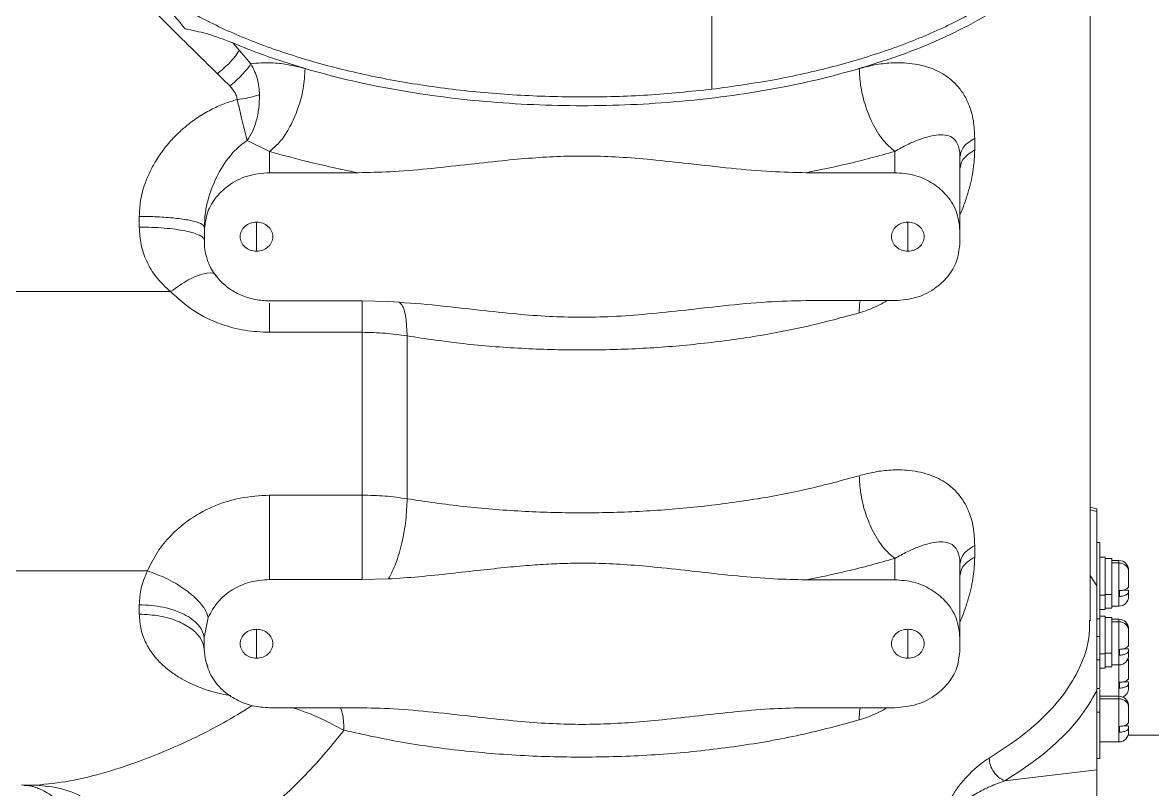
# Model space of a CAD drawing. Header units: millimetres. Extents: x 169 to 14583, y -399 to 10804.
# Drawn here: x 7035.4 to 7208.8, y 5937.7 to 6055.4 of the extents above; entities that cross this region are included whole.
import ezdxf

# ---------------------------------------------------------------- set-up
doc = ezdxf.new("R2010")
doc.units = ezdxf.units.MM
doc.header["$LTSCALE"] = 35

msp = doc.modelspace()

# ---------------------------------------------------------------- linework, layer by layer
at = {"color": 7, "linetype": 'Continuous', "lineweight": 18}
for p, q in [((7199.279, 5963.575), (7199.279, 6077.815)), ((7141.208, 6057.654), (7141.208, 6045.159)), ((7067.665, 6052.261), (7068.647, 6051.127)), ((7070.434, 6049.057), (7068.647, 6051.127)), ((7073.279, 6035.621), (7069.871, 6037.303)), ((7181.551, 6035.848), (7181.551, 6037.633)), ((7073.279, 6032.354), (7073.279, 6035.621)), ((7169.279, 6035.621), (7169.279, 6032.354)), ((7179.279, 6034.77), (7179.279, 6023.429)), ((7086.884, 6032.354), (7073.279, 6032.354)), ((7169.279, 6032.354), (7155.673, 6032.354)), ((7071.279, 6024.768), (7071.279, 6020.305)), ((7171.279, 6024.768), (7171.279, 6020.305)), ((7063.279, 6023.429), (7063.279, 6024.017)), ((7063.279, 6021.644), (7063.279, 6023.429)), ((7179.279, 6023.429), (7179.279, 6021.644)), ((7063.098, 6022.341), (7063.279, 6021.969)), ((7065.181, 6016.398), (7065.14, 6016.45)), ((7058.08, 6014.101), (6943.773, 6014.101)), ((7087.515, 6012.674), (7073.279, 6012.674)), ((7091.552, 6012.586), (7087.515, 6012.674)), ((7169.279, 6012.719), (7155.673, 6012.719)), ((7073.279, 6007.854), (7087.515, 6007.854)), ((7087.515, 5982.864), (7087.515, 6007.854)), ((7094.405, 5982.311), (7094.405, 6007.301)), ((7087.515, 5982.864), (7073.279, 5982.864)), ((7200.288, 5980.781), (7199.279, 5981.02)), ((7199.279, 5980.615), (7200.279, 5980.378)), ((7200.279, 5980.378), (7200.279, 5968.966)), ((7200.279, 5975.595), (7200.779, 5975.595)), ((7200.779, 5975.595), (7200.779, 5963.868)), ((7181.551, 5973.373), (7181.551, 5975.158)), ((7169.279, 5973.147), (7169.279, 5969.879)), ((7179.279, 5972.295), (7179.279, 5960.954)), ((7201.579, 5973.333), (7200.779, 5973.333)), ((7202.579, 5973.133), (7201.579, 5973.133)), ((7203.679, 5972.833), (7202.579, 5972.833)), ((7203.679, 5972.457), (7202.579, 5972.457)), ((7054.544, 5971.261), (6943.773, 5971.261)), ((7199.279, 5970.519), (7200.279, 5968.966)), ((7205.17, 5971.433), (7205.175, 5971.208)), ((7205.175, 5971.208), (7205.17, 5970.982)), ((7205.179, 5971.279), (7205.179, 5971.287)), ((7205.179, 5971.287), (7205.179, 5970.898)), ((7073.279, 5969.924), (7087.515, 5969.924)), ((7091.552, 5970.012), (7087.515, 5969.924)), ((7169.279, 5969.879), (7155.673, 5969.879)), ((7200.779, 5967.529), (7201.579, 5967.529)), ((7202.579, 5967.619), (7201.579, 5967.619)), ((7203.779, 5968.219), (7203.779, 5967.326)), ((7205.179, 5968.307), (7204.384, 5968.307)), ((7205.179, 5968.014), (7205.179, 5968.211)), ((7205.179, 5967.333), (7205.179, 5967.538)), ((7200.779, 5965.333), (7201.579, 5965.333)), ((7201.579, 5965.533), (7202.579, 5965.533)), ((7202.579, 5965.834), (7203.679, 5965.834)), ((7063.257, 5961.013), (7063.864, 5964.094)), ((7199.192, 5963.677), (7199.186, 5963.576)), ((7200.779, 5963.868), (7200.279, 5963.868)), ((7201.579, 5964.312), (7200.779, 5964.312)), ((7200.779, 5963.868), (7200.779, 5961.181)), ((7202.579, 5964.112), (7201.579, 5964.112)), ((7203.679, 5963.812), (7202.579, 5963.812)), ((7203.679, 5963.436), (7202.579, 5963.436)), ((7071.279, 5962.293), (7071.279, 5957.831)), ((7171.279, 5962.293), (7171.279, 5957.831)), ((7205.17, 5962.412), (7205.175, 5962.186)), ((7205.175, 5962.186), (7205.17, 5961.961)), ((7205.179, 5962.258), (7205.179, 5962.266)), ((7205.179, 5962.266), (7205.179, 5961.876)), ((7179.279, 5960.954), (7179.279, 5959.169)), ((7200.279, 5961.181), (7200.779, 5961.181)), ((7200.779, 5961.181), (7200.779, 5957.611)), ((7063.376, 5957.924), (7063.27, 5959.218)), ((7200.779, 5958.508), (7201.579, 5958.508)), ((7202.579, 5958.598), (7201.579, 5958.598)), ((7203.779, 5959.197), (7203.779, 5958.305)), ((7205.179, 5959.286), (7204.384, 5959.286)), ((7205.179, 5958.993), (7205.179, 5959.189)), ((7205.179, 5958.312), (7205.179, 5958.516)), ((7200.279, 5957.611), (7200.779, 5957.611)), ((7201.579, 5956.512), (7202.579, 5956.512)), ((7202.579, 5956.813), (7203.679, 5956.813)), ((7205.17, 5957.364), (7205.179, 5957.218)), ((7205.175, 5957.139), (7205.17, 5957.364)), ((7205.175, 5957.139), (7205.17, 5956.913)), ((7205.179, 5956.767), (7205.17, 5956.913)), ((7205.179, 5957.218), (7205.179, 5957.265)), ((7205.179, 5957.218), (7205.179, 5957.258)), ((7205.179, 5957.218), (7205.179, 5956.829)), ((7200.779, 5956.312), (7201.579, 5956.312)), ((7205.179, 5955.495), (7205.179, 5955.692)), ((7200.279, 5953.221), (7200.779, 5953.221)), ((7200.779, 5952.069), (7200.779, 5953.067)), ((7203.779, 5954.15), (7203.779, 5953.257)), ((7205.179, 5954.239), (7204.427, 5954.239)), ((7205.179, 5953.945), (7205.179, 5954.142)), ((7205.179, 5953.265), (7205.179, 5953.48)), ((7200.279, 5952.829), (7200.279, 5940.736)), ((7200.779, 5949.588), (7200.779, 5952.069)), ((7203.679, 5951.999), (7200.779, 5951.999)), ((7203.679, 5951.622), (7200.779, 5951.622)), ((7086.884, 5950.244), (7073.279, 5950.244)), ((7169.279, 5950.244), (7155.673, 5950.244)), ((7200.279, 5949.588), (7200.779, 5949.588)), ((7200.779, 5949.588), (7200.779, 5942.448)), ((7205.17, 5950.598), (7205.179, 5950.453)), ((7205.175, 5950.373), (7205.17, 5950.598)), ((7205.17, 5950.147), (7205.175, 5950.373)), ((7205.179, 5950.001), (7205.17, 5950.147)), ((7205.179, 5950.453), (7205.179, 5950.499)), ((7205.179, 5950.453), (7205.179, 5950.492)), ((7205.179, 5950.453), (7205.179, 5950.063)), ((7205.179, 5948.729), (7205.179, 5948.926)), ((7203.779, 5946.491), (7203.779, 5947.384)), ((7205.179, 5947.473), (7204.427, 5947.473)), ((7205.179, 5947.179), (7205.179, 5947.376)), ((7205.179, 5946.499), (7205.179, 5946.714)), ((7200.779, 5944.999), (7203.679, 5944.999)), ((7851.279, 5946.018), (7205.1, 5946.018)), ((7200.279, 5942.448), (7200.779, 5942.448)), ((7186.17, 5939.031), (7200.279, 5940.736)), ((7035.546, 5938.385), (7035.207, 5938.389)), ((7037.431, 5938.367), (7035.546, 5938.385))]:
    msp.add_line(p, q, dxfattribs=at)
at = {"color": 7, "linetype": 'Continuous', "lineweight": 18, "flags": 128}
msp.add_lwpolyline([(7205.179, 5957.265), (7205.15, 5957.557), (7205.084, 5957.788)], dxfattribs=at)
at = {"color": 7, "linetype": 'Continuous', "lineweight": 18}
for centre, start, end in [((7203.679, 5971.333), 0, 90), ((7203.679, 5967.333), 270, 0), ((7203.679, 5962.312), 0, 90), ((7203.679, 5958.312), 270, 0), ((7203.679, 5953.265), 292.78796, 0), ((7203.679, 5950.499), 0, 90), ((7203.679, 5946.499), 270, 0)]:
    msp.add_arc(centre, 1.5, start, end, dxfattribs=at)
for points, knots in [([(7198.279, 6083.312), (7198.334, 6083.194), (7198.99, 6081.785), (7199.334, 6079.015), (7199.221, 6075.06), (7198.014, 6071.105), (7195.833, 6067.212), (7192.651, 6063.432), (7188.53, 6059.841), (7183.528, 6056.485), (7177.697, 6053.416), (7171.163, 6050.641), (7166.271, 6049.098), (7163.824, 6048.327)], [0, 0, 0, 0, 0.00899933, 0.10670512, 0.2044109, 0.30211669, 0.40181431, 0.50151192, 0.60120954, 0.70090715, 0.80060477, 0.90030238, 1, 1, 1, 1]), ([(7198.278, 6078.707), (7198.151, 6077.192), (7197.897, 6074.16), (7195.852, 6069.692), (7192.625, 6065.378), (7188.152, 6061.292), (7182.542, 6057.503), (7175.881, 6054.079), (7168.289, 6051.072), (7159.885, 6048.55), (7150.845, 6046.502), (7144.422, 6045.607), (7141.208, 6045.159)], [0, 0, 0, 0, 0.1000048, 0.2000644, 0.2999393, 0.4000032, 0.5000629, 0.5999377, 0.7000016, 0.8000611, 0.899936, 1, 1, 1, 1]), ([(7065.273, 6047.538), (7063.94, 6048.852), (7061.276, 6051.479), (7057.44, 6055.259), (7054.093, 6058.571), (7051.235, 6061.408), (7048.838, 6063.786), (7046.621, 6065.979), (7045.337, 6067.222), (7044.695, 6067.843)], [0, 0, 0, 0, 0.1676463, 0.3350699, 0.5021377, 0.6271513, 0.7518357, 0.8761342, 1, 1, 1, 1]), ([(7141.208, 6045.159), (7137.927, 6044.822), (7131.373, 6044.149), (7121.274, 6043.883), (7111.201, 6044.172), (7101.292, 6045.064), (7091.728, 6046.528), (7082.667, 6048.542), (7074.275, 6051.075), (7066.659, 6054.074), (7060.08, 6057.518), (7055.754, 6060.236), (7054.016, 6061.864), (7053.736, 6062.126)], [0, 0, 0, 0, 0.09817616, 0.19616091, 0.29433189, 0.39250145, 0.4904897, 0.58866347, 0.68683303, 0.78482128, 0.88299505, 0.98116461, 1, 1, 1, 1]), ([(7054.231, 6061.566), (7055.188, 6060.453), (7057.14, 6058.181), (7059.267, 6055.697), (7060.351, 6054.43)], [0, 0, 0, 0, 0.4898883, 1, 1, 1, 1]), ([(7067.665, 6052.261), (7066.35, 6052.776), (7064.123, 6053.649), (7061.448, 6054.203), (7060.351, 6054.43)], [0, 0, 0, 0, 0.5902616, 1, 1, 1, 1]), ([(7078.733, 6048.327), (7076.56, 6049.001), (7072.68, 6050.204), (7069.197, 6051.632), (7067.665, 6052.261)], [0, 0, 0, 0, 0.5599597, 1, 1, 1, 1]), ([(7068.647, 6051.127), (7068.437, 6050.808), (7068.009, 6050.159), (7066.867, 6048.87), (7065.874, 6048.039), (7065.273, 6047.538)], [0, 0, 0, 0, 0.2763726, 0.5627884, 1, 1, 1, 1]), ([(7070.434, 6049.057), (7070.248, 6048.793), (7069.868, 6048.256), (7069.062, 6047.359), (7068.146, 6046.461), (7067.495, 6045.922), (7067.175, 6045.658)], [0, 0, 0, 0, 0.2458736, 0.5000006, 0.7541273, 1, 1, 1, 1]), ([(7078.733, 6048.327), (7078.07, 6048.503), (7076.642, 6048.883), (7074.795, 6049.141), (7073.218, 6049.234), (7071.834, 6049.222), (7070.945, 6049.118), (7070.434, 6049.057)], [0, 0, 0, 0, 0.2226552, 0.4796539, 0.6455327, 0.7963597, 1, 1, 1, 1]), ([(7071.752, 6044.337), (7071.691, 6045.139), (7071.565, 6046.787), (7070.818, 6048.287), (7070.434, 6049.057)], [0, 0, 0, 0, 0.4863323, 1, 1, 1, 1]), ([(7181.551, 6037.633), (7181.512, 6038.547), (7181.452, 6039.957), (7181.057, 6041.641), (7180.683, 6042.732), (7180.265, 6043.648), (7179.829, 6044.422), (7179.322, 6045.152), (7178.735, 6045.846), (7178.055, 6046.508), (7177.146, 6047.222), (7175.954, 6047.931), (7174.476, 6048.543), (7172.837, 6048.971), (7170.829, 6049.242), (7168.521, 6049.235), (7166.067, 6048.918), (7164.519, 6048.51), (7163.824, 6048.327)], [0, 0, 0, 0, 0.0918527, 0.1416842, 0.1937509, 0.2285676, 0.266688, 0.308021, 0.3465847, 0.3903363, 0.4391722, 0.5077521, 0.5831931, 0.6566948, 0.7298245, 0.836835, 0.926802, 1, 1, 1, 1]), ([(7065.273, 6047.538), (7065.627, 6047.188), (7066.259, 6046.564), (7066.895, 6045.935), (7067.175, 6045.658)], [0, 0, 0, 0, 0.5599725, 1, 1, 1, 1]), ([(7073.279, 6035.621), (7073.783, 6036.038), (7074.83, 6036.902), (7076.313, 6039.075), (7077.625, 6041.905), (7078.556, 6045.185), (7078.676, 6047.307), (7078.733, 6048.327)], [0, 0, 0, 0, 0.1768132, 0.3671494, 0.5635509, 0.7902753, 1, 1, 1, 1]), ([(7163.824, 6048.327), (7163.865, 6047.473), (7163.95, 6045.701), (7164.65, 6042.789), (7165.824, 6039.829), (7167.434, 6037.191), (7168.68, 6036.131), (7169.279, 6035.621)], [0, 0, 0, 0, 0.1768131, 0.3671493, 0.5635507, 0.7902752, 1, 1, 1, 1]), ([(7067.175, 6045.658), (7067.456, 6045.345), (7067.783, 6044.981), (7068.069, 6044.44), (7068.194, 6044.147), (7068.283, 6043.841), (7068.311, 6043.653), (7068.322, 6043.586)], [0, 0, 0, 0, 0.5172078, 0.6026575, 0.7628284, 0.9146804, 1, 1, 1, 1]), ([(7068.322, 6043.586), (7067.64, 6043.378), (7066.247, 6042.955), (7064.202, 6042.011), (7062.7, 6041.124), (7061.692, 6040.428), (7061.155, 6040.033), (7060.597, 6039.595), (7060.021, 6039.111), (7059.548, 6038.683), (7059.097, 6038.255), (7058.602, 6037.762), (7057.905, 6037.007), (7056.91, 6035.801), (7055.844, 6034.257), (7054.866, 6032.452), (7054.032, 6030.427), (7053.408, 6028.148), (7053.32, 6026.444), (7053.279, 6025.642)], [0, 0, 0, 0, 0.0853364, 0.1742612, 0.2698476, 0.2948451, 0.3215823, 0.3500336, 0.3801747, 0.4119824, 0.4267302, 0.4547818, 0.4959464, 0.5499777, 0.641985, 0.7198797, 0.7946112, 0.9033164, 1, 1, 1, 1]), ([(7071.752, 6044.337), (7071.179, 6044.152), (7070.155, 6043.822), (7068.882, 6043.658), (7068.322, 6043.586)], [0, 0, 0, 0, 0.5600009, 1, 1, 1, 1]), ([(7068.322, 6043.586), (7068.474, 6042.936), (7068.786, 6041.599), (7069.19, 6039.86), (7069.572, 6038.342), (7069.769, 6037.658), (7069.871, 6037.303)], [0, 0, 0, 0, 0.2411984, 0.496514, 0.7395282, 1, 1, 1, 1]), ([(7069.871, 6037.303), (7070.145, 6037.729), (7070.692, 6038.581), (7071.288, 6040.283), (7071.687, 6042.209), (7071.73, 6043.627), (7071.752, 6044.337)], [0, 0, 0, 0, 0.2493386, 0.4988917, 0.7490328, 1, 1, 1, 1]), ([(7179.279, 6034.77), (7179.265, 6035.104), (7179.237, 6035.788), (7178.946, 6036.857), (7178.313, 6037.703), (7177.289, 6038.147), (7176.037, 6038.209), (7174.593, 6037.962), (7172.976, 6037.444), (7171.219, 6036.7), (7169.922, 6035.979), (7169.279, 6035.621)], [0, 0, 0, 0, 0.0480045, 0.0983583, 0.2092484, 0.3322622, 0.4626151, 0.5967712, 0.732294, 0.8672798, 1, 1, 1, 1]), ([(7069.871, 6037.303), (7069.391, 6036.962), (7068.405, 6036.259), (7066.752, 6034.441), (7065.054, 6031.76), (7063.904, 6028.663), (7063.363, 6026.026), (7063.306, 6024.679), (7063.279, 6024.017)], [0, 0, 0, 0, 0.11571341, 0.23801274, 0.49354916, 0.7515954, 0.87773472, 1, 1, 1, 1]), ([(7181.551, 6037.633), (7181.173, 6037.399), (7180.417, 6036.931), (7179.512, 6035.969), (7179.367, 6035.224), (7179.279, 6034.77)], [0, 0, 0, 0, 0.28027991, 0.56055982, 1, 1, 1, 1]), ([(7086.884, 6032.354), (7084.258, 6032.891), (7079.569, 6033.851), (7075.201, 6035.08), (7073.279, 6035.621)], [0, 0, 0, 0, 0.55988596, 1, 1, 1, 1]), ([(7155.673, 6032.354), (7153.878, 6032.393), (7150.035, 6032.475), (7144.019, 6033.027), (7137.898, 6033.717), (7132.161, 6034.355), (7127.078, 6034.763), (7122.419, 6034.935), (7117.979, 6034.878), (7113.509, 6034.623), (7108.653, 6034.171), (7103.269, 6033.561), (7097.548, 6032.925), (7092.055, 6032.457), (7088.519, 6032.386), (7086.884, 6032.354)], [0, 0, 0, 0, 0.0779882, 0.166883, 0.2624896, 0.3459943, 0.4179748, 0.48409, 0.5484442, 0.6107069, 0.6785724, 0.7605013, 0.8464207, 0.9289943, 1, 1, 1, 1]), ([(7169.279, 6035.621), (7166.824, 6034.939), (7162.44, 6033.72), (7157.742, 6032.771), (7155.673, 6032.354)], [0, 0, 0, 0, 0.559886, 1, 1, 1, 1]), ([(7181.551, 6035.848), (7181.156, 6035.601), (7180.376, 6035.116), (7179.496, 6034.148), (7179.36, 6033.419), (7179.279, 6032.985)], [0, 0, 0, 0, 0.29450727, 0.5803274, 1, 1, 1, 1]), ([(7179.279, 6025.915), (7179.286, 6025.931), (7179.589, 6026.57), (7180.048, 6027.813), (7180.8, 6030.127), (7181.416, 6032.857), (7181.507, 6034.877), (7181.551, 6035.848)], [0, 0, 0, 0, 0.0048766, 0.2014384, 0.3742574, 0.6991104, 1, 1, 1, 1]), ([(7063.279, 6023.429), (7063.362, 6024.301), (7063.529, 6026.045), (7064.84, 6028.442), (7066.925, 6030.51), (7069.824, 6032.044), (7072.127, 6032.251), (7073.279, 6032.354)], [0, 0, 0, 0, 0.1867813, 0.3735626, 0.560344, 0.780172, 1, 1, 1, 1]), ([(7169.279, 6032.354), (7170.256, 6032.28), (7172.21, 6032.131), (7174.896, 6030.961), (7177.212, 6029.1), (7178.931, 6026.512), (7179.163, 6024.457), (7179.279, 6023.429)], [0, 0, 0, 0, 0.1867813, 0.3735626, 0.560344, 0.780172, 1, 1, 1, 1]), ([(7053.279, 6025.642), (7054.203, 6025.63), (7056.123, 6025.605), (7058.842, 6025.396), (7061.246, 6025.046), (7062.953, 6024.567), (7063.173, 6024.195), (7063.279, 6024.017)], [0, 0, 0, 0, 0.1768131, 0.3671493, 0.5635507, 0.7902752, 1, 1, 1, 1]), ([(7053.279, 6025.642), (7053.279, 6025.335), (7053.279, 6024.788), (7053.279, 6024.243), (7053.279, 6024.004)], [0, 0, 0, 0, 0.5599979, 1, 1, 1, 1]), ([(7071.279, 6024.768), (7070.951, 6024.734), (7070.297, 6024.667), (7069.465, 6024.151), (7068.909, 6023.414), (7068.714, 6022.537), (7068.909, 6021.659), (7069.465, 6020.922), (7070.297, 6020.406), (7070.951, 6020.339), (7071.279, 6020.305)], [0, 0, 0, 0, 0.125, 0.25, 0.375, 0.5, 0.625, 0.75, 0.875, 1, 1, 1, 1]), ([(7071.279, 6020.305), (7071.606, 6020.339), (7072.26, 6020.406), (7073.092, 6020.922), (7073.648, 6021.659), (7073.844, 6022.537), (7073.648, 6023.414), (7073.092, 6024.151), (7072.26, 6024.667), (7071.606, 6024.734), (7071.279, 6024.768)], [0, 0, 0, 0, 0.125, 0.25, 0.375, 0.5, 0.625, 0.75, 0.875, 1, 1, 1, 1]), ([(7171.279, 6024.768), (7170.951, 6024.734), (7170.297, 6024.667), (7169.465, 6024.151), (7168.909, 6023.414), (7168.714, 6022.537), (7168.909, 6021.659), (7169.465, 6020.922), (7170.297, 6020.406), (7170.951, 6020.339), (7171.279, 6020.305)], [0, 0, 0, 0, 0.125, 0.25, 0.375, 0.5, 0.625, 0.75, 0.875, 1, 1, 1, 1]), ([(7171.279, 6020.305), (7171.606, 6020.339), (7172.26, 6020.406), (7173.092, 6020.922), (7173.648, 6021.659), (7173.844, 6022.537), (7173.648, 6023.414), (7173.092, 6024.151), (7172.26, 6024.667), (7171.606, 6024.734), (7171.279, 6024.768)], [0, 0, 0, 0, 0.125, 0.25, 0.375, 0.5, 0.625, 0.75, 0.875, 1, 1, 1, 1]), ([(7053.279, 6024.004), (7053.332, 6023.097), (7053.439, 6021.273), (7054.369, 6018.667), (7055.858, 6016.179), (7057.316, 6014.816), (7058.08, 6014.101)], [0, 0, 0, 0, 0.2342127, 0.4709844, 0.7228498, 1, 1, 1, 1]), ([(7053.279, 6024.004), (7053.933, 6023.996), (7055.242, 6023.981), (7057.13, 6023.86), (7058.871, 6023.672), (7060.393, 6023.417), (7061.654, 6023.107), (7062.551, 6022.752), (7063.03, 6022.49), (7063.095, 6022.349), (7063.098, 6022.341)], [0, 0, 0, 0, 0.14160428, 0.28320856, 0.42481283, 0.56641711, 0.70802139, 0.84962567, 0.99122994, 1, 1, 1, 1]), ([(7063.396, 6020.283), (7063.358, 6020.536), (7063.291, 6020.988), (7063.282, 6021.443), (7063.279, 6021.644)], [0, 0, 0, 0, 0.5599711, 1, 1, 1, 1]), ([(7179.279, 6021.644), (7179.195, 6020.772), (7179.029, 6019.028), (7177.717, 6016.631), (7175.632, 6014.563), (7172.733, 6013.029), (7170.43, 6012.822), (7169.279, 6012.719)], [0, 0, 0, 0, 0.1867813, 0.3735626, 0.560344, 0.780172, 1, 1, 1, 1]), ([(7065.641, 6015.814), (7065.108, 6016.462), (7064.001, 6017.807), (7063.602, 6019.438), (7063.396, 6020.283)], [0, 0, 0, 0, 0.4823024, 1, 1, 1, 1]), ([(7065.14, 6016.45), (7065.061, 6016.581), (7064.758, 6017.078), (7063.253, 6016.946), (7060.884, 6016.065), (7059.015, 6014.756), (7058.08, 6014.101)], [0, 0, 0, 0, 0.1062362, 0.4041575, 0.7020787, 1, 1, 1, 1]), ([(7058.08, 6014.101), (7059.213, 6013.073), (7061.481, 6011.018), (7065.496, 6009.127), (7069.479, 6008.041), (7072.012, 6007.916), (7073.279, 6007.854)], [0, 0, 0, 0, 0.2798884, 0.5597679, 0.7798864, 1, 1, 1, 1]), ([(7073.279, 6012.324), (7073.279, 6012.324), (7073.279, 6011.987), (7073.279, 6010.546), (7073.279, 6008.751), (7073.279, 6007.854)], [0, 0, 0, 0, 0.0010155, 0.5005078, 1, 1, 1, 1]), ([(7087.515, 6012.674), (7087.515, 6012.119), (7087.515, 6011.007), (7087.515, 6008.905), (7087.515, 6007.854)], [0, 0, 0, 0, 0.4998844, 1, 1, 1, 1]), ([(7155.673, 6012.719), (7153.684, 6012.672), (7149.434, 6012.573), (7142.997, 6011.937), (7136.645, 6011.205), (7130.739, 6010.581), (7125.377, 6010.212), (7120.371, 6010.13), (7115.481, 6010.308), (7110.291, 6010.729), (7104.508, 6011.364), (7098.184, 6012.11), (7093.787, 6012.426), (7091.552, 6012.586)], [0, 0, 0, 0, 0.0926534, 0.1979836, 0.3014512, 0.3910453, 0.4750004, 0.5518651, 0.6241261, 0.7028802, 0.7945819, 0.8955341, 1, 1, 1, 1]), ([(7094.405, 6007.301), (7094.362, 6008.279), (7094.274, 6010.233), (7093.784, 6011.998), (7093.315, 6012.347), (7093.164, 6012.458)], [0, 0, 0, 0, 0.4046662, 0.8093325, 1, 1, 1, 1]), ([(7163.824, 6010.842), (7163.829, 6011.429), (7163.835, 6012.099), (7163.958, 6012.65), (7163.973, 6012.719)], [0, 0, 0, 0, 0.8748878, 1, 1, 1, 1]), ([(7163.824, 6010.842), (7164.268, 6010.983), (7165.172, 6011.27), (7166.504, 6011.856), (7167.484, 6012.338), (7167.998, 6012.663), (7168.086, 6012.719)], [0, 0, 0, 0, 0.3037515, 0.6182948, 0.934589, 1, 1, 1, 1]), ([(7181.551, 5975.158), (7181.512, 5976.072), (7181.452, 5977.483), (7181.057, 5979.166), (7180.683, 5980.257), (7180.265, 5981.173), (7179.829, 5981.947), (7179.322, 5982.677), (7178.735, 5983.372), (7178.055, 5984.033), (7177.146, 5984.747), (7175.954, 5985.456), (7174.476, 5986.068), (7172.837, 5986.496), (7170.829, 5986.767), (7168.521, 5986.76), (7166.067, 5986.444), (7164.519, 5986.035), (7163.824, 5985.852)], [0, 0, 0, 0, 0.0918527, 0.1416842, 0.1937509, 0.2285676, 0.266688, 0.3080211, 0.3465848, 0.3903364, 0.4391723, 0.5077523, 0.5831932, 0.656695, 0.7298247, 0.8368346, 0.9268015, 1, 1, 1, 1]), ([(7163.824, 5985.852), (7163.865, 5984.999), (7163.95, 5983.226), (7164.65, 5980.315), (7165.824, 5977.355), (7167.434, 5974.716), (7168.68, 5973.656), (7169.279, 5973.147)], [0, 0, 0, 0, 0.1768131, 0.3671493, 0.5635507, 0.7902752, 1, 1, 1, 1]), ([(7073.279, 5982.864), (7071.769, 5982.773), (7068.751, 5982.591), (7064.455, 5981.187), (7060.874, 5979.178), (7058.09, 5976.749), (7055.965, 5974.177), (7055.017, 5972.233), (7054.544, 5971.261)], [0, 0, 0, 0, 0.1865906, 0.373213, 0.5597941, 0.706525, 0.8532759, 1, 1, 1, 1]), ([(7073.279, 5982.864), (7073.279, 5982.014), (7073.279, 5980.316), (7073.279, 5977.526), (7073.279, 5974.679), (7073.279, 5971.921), (7073.279, 5970.59), (7073.279, 5969.924)], [0, 0, 0, 0, 0.1867671, 0.3735343, 0.5603014, 0.7801507, 1, 1, 1, 1]), ([(7087.515, 5969.924), (7087.515, 5970.478), (7087.515, 5971.585), (7087.515, 5973.924), (7087.515, 5976.696), (7087.515, 5979.84), (7087.515, 5981.856), (7087.515, 5982.864)], [0, 0, 0, 0, 0.18676713, 0.37353427, 0.56030141, 0.78015071, 1, 1, 1, 1]), ([(7200.279, 5980.378), (7200.279, 5980.573), (7200.279, 5980.808), (7200.279, 5980.756), (7200.279, 5980.747)], [0, 0, 0, 0, 0.8284188, 1, 1, 1, 1]), ([(7179.279, 5972.295), (7179.265, 5972.629), (7179.237, 5973.314), (7178.946, 5974.382), (7178.313, 5975.229), (7177.289, 5975.672), (7176.037, 5975.735), (7174.593, 5975.488), (7172.976, 5974.969), (7171.219, 5974.225), (7169.922, 5973.504), (7169.279, 5973.147)], [0, 0, 0, 0, 0.0480045, 0.0983583, 0.2092484, 0.3322622, 0.4626151, 0.5967712, 0.732294, 0.8672798, 1, 1, 1, 1]), ([(7181.551, 5975.158), (7181.173, 5974.924), (7180.417, 5974.456), (7179.512, 5973.494), (7179.367, 5972.75), (7179.279, 5972.295)], [0, 0, 0, 0, 0.2802799, 0.5605598, 1, 1, 1, 1]), ([(7155.673, 5969.879), (7154.023, 5969.912), (7150.495, 5969.981), (7145.026, 5970.452), (7139.297, 5971.081), (7133.845, 5971.705), (7128.887, 5972.161), (7124.475, 5972.407), (7120.562, 5972.452), (7116.971, 5972.351), (7113.485, 5972.134), (7109.711, 5971.8), (7105.544, 5971.346), (7101.002, 5970.828), (7096.294, 5970.327), (7093.099, 5970.115), (7091.552, 5970.012)], [0, 0, 0, 0, 0.0768921, 0.1643337, 0.2557265, 0.3458213, 0.4203617, 0.4878902, 0.5516811, 0.6025342, 0.6552298, 0.714436, 0.7791701, 0.8507801, 0.9277292, 1, 1, 1, 1]), ([(7169.279, 5973.147), (7166.824, 5972.464), (7162.44, 5971.245), (7157.742, 5970.297), (7155.673, 5969.879)], [0, 0, 0, 0, 0.559886, 1, 1, 1, 1]), ([(7181.551, 5973.373), (7181.156, 5973.127), (7180.376, 5972.641), (7179.496, 5971.673), (7179.36, 5970.944), (7179.279, 5970.51)], [0, 0, 0, 0, 0.2945073, 0.5803274, 1, 1, 1, 1]), ([(7179.279, 5963.44), (7179.286, 5963.456), (7179.589, 5964.096), (7180.048, 5965.338), (7180.8, 5967.653), (7181.416, 5970.382), (7181.507, 5972.402), (7181.551, 5973.373)], [0, 0, 0, 0, 0.0048766, 0.2014384, 0.3742574, 0.6991104, 1, 1, 1, 1]), ([(7201.579, 5973.285), (7201.579, 5973.3), (7201.579, 5973.392), (7201.579, 5972.963), (7201.579, 5972.016), (7201.579, 5970.616), (7201.579, 5969.013), (7201.579, 5968.024), (7201.579, 5967.529)], [0, 0, 0, 0, 0.0368628, 0.2294842, 0.4221164, 0.6147377, 0.8073029, 1, 1, 1, 1]), ([(7202.579, 5973.088), (7202.579, 5973.102), (7202.579, 5973.189), (7202.579, 5972.782), (7202.579, 5971.882), (7202.579, 5970.552), (7202.579, 5969.029), (7202.579, 5968.089), (7202.579, 5967.619)], [0, 0, 0, 0, 0.03686238, 0.2294835, 0.42211605, 0.61473718, 0.80729911, 1, 1, 1, 1]), ([(7203.679, 5972.792), (7203.679, 5972.805), (7203.679, 5972.888), (7203.679, 5972.654), (7203.679, 5972.457)], [0, 0, 0, 0, 0.1599368, 1, 1, 1, 1]), ([(7205.175, 5971.208), (7205.142, 5971.374), (7205.076, 5971.706), (7204.735, 5972.107), (7204.349, 5972.333), (7203.99, 5972.44), (7203.785, 5972.451), (7203.679, 5972.457)], [0, 0, 0, 0, 0.2496604, 0.4993208, 0.7268421, 0.8578253, 1, 1, 1, 1]), ([(7203.679, 5972.457), (7203.679, 5972.203), (7203.679, 5971.696), (7203.679, 5970.449), (7203.679, 5969.064), (7203.679, 5967.715), (7203.679, 5966.604), (7203.679, 5965.946), (7203.679, 5965.729), (7203.679, 5965.911), (7203.679, 5965.953)], [0, 0, 0, 0, 0.1370098, 0.2740196, 0.4110293, 0.5480391, 0.6850489, 0.8220587, 0.9590685, 1, 1, 1, 1]), ([(7054.544, 5971.261), (7054.172, 5970.383), (7053.442, 5968.662), (7053.332, 5966.903), (7053.279, 5966.042)], [0, 0, 0, 0, 0.51016448, 1, 1, 1, 1]), ([(7063.864, 5964.094), (7063.72, 5964.532), (7063.421, 5965.436), (7062.121, 5966.973), (7060.128, 5968.597), (7057.509, 5970.144), (7055.509, 5970.898), (7054.544, 5971.261)], [0, 0, 0, 0, 0.1788032, 0.3691635, 0.5643795, 0.7898389, 1, 1, 1, 1]), ([(7205.179, 5971.287), (7205.178, 5971.314), (7205.177, 5971.363), (7205.172, 5971.412), (7205.17, 5971.433)], [0, 0, 0, 0, 0.5605528, 1, 1, 1, 1]), ([(7205.17, 5970.982), (7205.173, 5970.955), (7205.178, 5970.906), (7205.178, 5970.858), (7205.179, 5970.836)], [0, 0, 0, 0, 0.5593685, 1, 1, 1, 1]), ([(7205.179, 5970.836), (7205.179, 5970.69), (7205.179, 5970.402), (7205.179, 5969.732), (7205.179, 5969.22), (7205.179, 5968.906)], [0, 0, 0, 0, 0.28343348, 0.56158986, 1, 1, 1, 1]), ([(7169.279, 5969.879), (7170.256, 5969.805), (7172.21, 5969.656), (7174.896, 5968.486), (7177.212, 5966.625), (7178.931, 5964.037), (7179.163, 5961.982), (7179.279, 5960.954)], [0, 0, 0, 0, 0.1867813, 0.3735626, 0.560344, 0.780172, 1, 1, 1, 1]), ([(7200.279, 5968.966), (7200.279, 5968.339), (7200.279, 5966.993), (7200.279, 5965.197), (7200.279, 5963.401), (7200.279, 5961.596), (7200.279, 5959.614), (7200.279, 5957.334), (7200.279, 5954.956), (7200.279, 5953.505), (7200.279, 5952.829)], [0, 0, 0, 0, 0.1212819, 0.2604714, 0.3894154, 0.5006325, 0.6120395, 0.740787, 0.8792526, 1, 1, 1, 1]), ([(7205.179, 5968.906), (7205.159, 5968.82), (7205.119, 5968.646), (7204.783, 5968.429), (7204.334, 5968.263), (7203.961, 5968.233), (7203.779, 5968.219)], [0, 0, 0, 0, 0.2504783, 0.5061305, 0.7572784, 1, 1, 1, 1]), ([(7205.179, 5968.668), (7205.179, 5968.806), (7205.179, 5969.059), (7205.179, 5969.377), (7205.179, 5969.501), (7205.179, 5969.564)], [0, 0, 0, 0, 0.3742208, 0.6871104, 1, 1, 1, 1]), ([(7201.579, 5967.529), (7201.579, 5967.092), (7201.579, 5966.219), (7201.579, 5965.448), (7201.579, 5965.402), (7201.579, 5965.381)], [0, 0, 0, 0, 0.3564224, 0.7121023, 1, 1, 1, 1]), ([(7202.579, 5967.619), (7202.579, 5967.204), (7202.579, 5966.375), (7202.579, 5965.642), (7202.579, 5965.599), (7202.579, 5965.579)], [0, 0, 0, 0, 0.3564419, 0.7121023, 1, 1, 1, 1]), ([(7203.779, 5967.326), (7203.962, 5967.341), (7204.335, 5967.371), (7204.784, 5967.538), (7205.119, 5967.755), (7205.159, 5967.928), (7205.179, 5968.014)], [0, 0, 0, 0, 0.2434005, 0.4953081, 0.7502416, 1, 1, 1, 1]), ([(7205.179, 5968.014), (7205.179, 5967.865), (7205.179, 5967.671), (7205.179, 5967.576), (7205.179, 5967.554)], [0, 0, 0, 0, 0.761516, 1, 1, 1, 1]), ([(7053.279, 5966.042), (7053.279, 5965.771), (7053.279, 5965.287), (7053.279, 5964.811), (7053.279, 5964.601)], [0, 0, 0, 0, 0.55999898, 1, 1, 1, 1]), ([(7063.27, 5959.218), (7063.159, 5959.726), (7062.93, 5960.779), (7061.589, 5962.246), (7059.438, 5963.527), (7056.556, 5964.429), (7054.342, 5964.545), (7053.279, 5964.601)], [0, 0, 0, 0, 0.17861649, 0.36955042, 0.56553043, 0.79116221, 1, 1, 1, 1]), ([(7053.279, 5964.601), (7053.332, 5963.804), (7053.415, 5962.577), (7053.922, 5961.009), (7054.364, 5960.042), (7054.795, 5959.297), (7055.153, 5958.752), (7055.574, 5958.189), (7056.108, 5957.559), (7056.726, 5956.93), (7057.473, 5956.266), (7058.468, 5955.495), (7059.715, 5954.701), (7061.258, 5953.905), (7062.838, 5953.251), (7064.858, 5952.565), (7066.387, 5952.276), (7067.318, 5952.1)], [0, 0, 0, 0, 0.1234194, 0.1898815, 0.2596198, 0.2913409, 0.3254391, 0.361943, 0.4008851, 0.453265, 0.4967302, 0.5519223, 0.6405596, 0.7116283, 0.7978142, 0.8768862, 1, 1, 1, 1]), ([(7199.186, 5963.576), (7199.171, 5962.603), (7199.137, 5960.319), (7197.944, 5956.755), (7195.809, 5952.94), (7192.696, 5949.262), (7188.757, 5945.744), (7185.43, 5943.593), (7183.766, 5942.518)], [0, 0, 0, 0, 0.1292773, 0.3034218, 0.4775664, 0.6517109, 0.8258555, 1, 1, 1, 1]), ([(7201.579, 5964.264), (7201.579, 5964.279), (7201.579, 5964.371), (7201.579, 5963.942), (7201.579, 5962.995), (7201.579, 5961.595), (7201.579, 5959.992), (7201.579, 5959.003), (7201.579, 5958.508)], [0, 0, 0, 0, 0.0368628, 0.2294842, 0.4221164, 0.6147377, 0.8073029, 1, 1, 1, 1]), ([(7202.579, 5964.066), (7202.579, 5964.08), (7202.579, 5964.168), (7202.579, 5963.761), (7202.579, 5962.861), (7202.579, 5961.531), (7202.579, 5960.008), (7202.579, 5959.068), (7202.579, 5958.598)], [0, 0, 0, 0, 0.03686238, 0.2294835, 0.42211605, 0.61473718, 0.80729911, 1, 1, 1, 1]), ([(7203.679, 5963.771), (7203.679, 5963.784), (7203.679, 5963.866), (7203.679, 5963.632), (7203.679, 5963.436)], [0, 0, 0, 0, 0.1599368, 1, 1, 1, 1]), ([(7205.175, 5962.186), (7205.142, 5962.353), (7205.076, 5962.685), (7204.735, 5963.086), (7204.349, 5963.312), (7203.99, 5963.419), (7203.785, 5963.43), (7203.679, 5963.436)], [0, 0, 0, 0, 0.2496604, 0.4993208, 0.7268421, 0.8578253, 1, 1, 1, 1]), ([(7203.679, 5963.436), (7203.679, 5963.182), (7203.679, 5962.675), (7203.679, 5961.427), (7203.679, 5960.043), (7203.679, 5958.694), (7203.679, 5957.583), (7203.679, 5956.925), (7203.679, 5956.708), (7203.679, 5956.89), (7203.679, 5956.932)], [0, 0, 0, 0, 0.13700978, 0.27401956, 0.41102934, 0.54803912, 0.68504889, 0.82205867, 0.95906845, 1, 1, 1, 1]), ([(7071.279, 5962.293), (7070.951, 5962.259), (7070.297, 5962.192), (7069.465, 5961.676), (7068.909, 5960.939), (7068.714, 5960.062), (7068.909, 5959.185), (7069.465, 5958.447), (7070.297, 5957.931), (7070.951, 5957.864), (7071.279, 5957.831)], [0, 0, 0, 0, 0.125, 0.25, 0.375, 0.5, 0.625, 0.75, 0.875, 1, 1, 1, 1]), ([(7071.279, 5957.831), (7071.606, 5957.864), (7072.26, 5957.931), (7073.092, 5958.447), (7073.648, 5959.185), (7073.844, 5960.062), (7073.648, 5960.939), (7073.092, 5961.676), (7072.26, 5962.192), (7071.606, 5962.259), (7071.279, 5962.293)], [0, 0, 0, 0, 0.125, 0.25, 0.375, 0.5, 0.625, 0.75, 0.875, 1, 1, 1, 1]), ([(7171.279, 5962.293), (7170.951, 5962.259), (7170.297, 5962.192), (7169.465, 5961.676), (7168.909, 5960.939), (7168.714, 5960.062), (7168.909, 5959.185), (7169.465, 5958.447), (7170.297, 5957.931), (7170.951, 5957.864), (7171.279, 5957.831)], [0, 0, 0, 0, 0.125, 0.25, 0.375, 0.5, 0.625, 0.75, 0.875, 1, 1, 1, 1]), ([(7171.279, 5957.831), (7171.606, 5957.864), (7172.26, 5957.931), (7173.092, 5958.447), (7173.648, 5959.185), (7173.844, 5960.062), (7173.648, 5960.939), (7173.092, 5961.676), (7172.26, 5962.192), (7171.606, 5962.259), (7171.279, 5962.293)], [0, 0, 0, 0, 0.125, 0.25, 0.375, 0.5, 0.625, 0.75, 0.875, 1, 1, 1, 1]), ([(7205.179, 5962.266), (7205.178, 5962.293), (7205.177, 5962.342), (7205.172, 5962.391), (7205.17, 5962.412)], [0, 0, 0, 0, 0.5605528, 1, 1, 1, 1]), ([(7205.17, 5961.961), (7205.173, 5961.934), (7205.178, 5961.885), (7205.178, 5961.836), (7205.179, 5961.815)], [0, 0, 0, 0, 0.5593685, 1, 1, 1, 1]), ([(7205.179, 5961.815), (7205.179, 5961.669), (7205.179, 5961.381), (7205.179, 5960.711), (7205.179, 5960.198), (7205.179, 5959.885)], [0, 0, 0, 0, 0.2834335, 0.5615899, 1, 1, 1, 1]), ([(7063.27, 5959.218), (7063.268, 5959.553), (7063.264, 5960.151), (7063.259, 5960.749), (7063.257, 5961.013)], [0, 0, 0, 0, 0.5602023, 1, 1, 1, 1]), ([(7205.179, 5959.647), (7205.179, 5959.785), (7205.179, 5960.038), (7205.179, 5960.355), (7205.179, 5960.48), (7205.179, 5960.543)], [0, 0, 0, 0, 0.37422078, 0.6871104, 1, 1, 1, 1]), ([(7179.279, 5959.169), (7179.195, 5958.297), (7179.029, 5956.553), (7177.717, 5954.156), (7175.632, 5952.088), (7172.733, 5950.555), (7170.43, 5950.348), (7169.279, 5950.244)], [0, 0, 0, 0, 0.1867813, 0.3735626, 0.560344, 0.780172, 1, 1, 1, 1]), ([(7201.579, 5958.508), (7201.579, 5958.071), (7201.579, 5957.198), (7201.579, 5956.427), (7201.579, 5956.381), (7201.579, 5956.36)], [0, 0, 0, 0, 0.3564224, 0.7121023, 1, 1, 1, 1]), ([(7202.579, 5958.598), (7202.579, 5958.183), (7202.579, 5957.354), (7202.579, 5956.621), (7202.579, 5956.577), (7202.579, 5956.558)], [0, 0, 0, 0, 0.3564419, 0.7121023, 1, 1, 1, 1]), ([(7205.179, 5959.885), (7205.159, 5959.799), (7205.119, 5959.625), (7204.783, 5959.408), (7204.334, 5959.242), (7203.961, 5959.212), (7203.779, 5959.197)], [0, 0, 0, 0, 0.2504783, 0.5061305, 0.7572784, 1, 1, 1, 1]), ([(7203.779, 5958.305), (7203.962, 5958.32), (7204.335, 5958.35), (7204.784, 5958.517), (7205.119, 5958.734), (7205.159, 5958.907), (7205.179, 5958.993)], [0, 0, 0, 0, 0.2434005, 0.4953081, 0.7502416, 1, 1, 1, 1]), ([(7205.179, 5958.993), (7205.179, 5958.844), (7205.179, 5958.65), (7205.179, 5958.555), (7205.179, 5958.533)], [0, 0, 0, 0, 0.761516, 1, 1, 1, 1]), ([(7073.279, 5950.244), (7072.389, 5950.306), (7070.608, 5950.429), (7068.124, 5951.403), (7065.896, 5952.971), (7064.101, 5955.179), (7063.618, 5957.009), (7063.376, 5957.924)], [0, 0, 0, 0, 0.1867618, 0.3735235, 0.5602853, 0.7801427, 1, 1, 1, 1]), ([(7063.376, 5957.924), (7063.467, 5957.486), (7063.564, 5957.017), (7063.81, 5956.64), (7063.826, 5956.616)], [0, 0, 0, 0, 0.9355435, 1, 1, 1, 1]), ([(7200.779, 5957.611), (7200.779, 5956.737), (7200.779, 5954.989), (7200.779, 5953.43), (7200.779, 5953.338), (7200.779, 5953.296)], [0, 0, 0, 0, 0.3500714, 0.7001539, 1, 1, 1, 1]), ([(7203.679, 5956.813), (7203.679, 5956.664), (7203.679, 5956.128), (7203.679, 5954.982), (7203.679, 5953.655), (7203.679, 5952.547), (7203.679, 5952.176), (7203.679, 5951.999)], [0, 0, 0, 0, 0.0892312, 0.3220567, 0.5548822, 0.7877077, 1, 1, 1, 1]), ([(7205.001, 5957.66), (7205.014, 5957.645), (7205.138, 5957.498), (7205.158, 5957.309), (7205.175, 5957.139)], [0, 0, 0, 0, 0.1051318, 1, 1, 1, 1]), ([(7205.179, 5956.829), (7205.179, 5956.772), (7205.179, 5956.661), (7205.179, 5956.474), (7205.179, 5956.32), (7205.179, 5956.269), (7205.179, 5956.31), (7205.179, 5956.361), (7205.179, 5956.387)], [0, 0, 0, 0, 0.1246375, 0.2464206, 0.5010575, 0.7546446, 0.8759284, 1, 1, 1, 1]), ([(7205.179, 5954.837), (7205.179, 5955.014), (7205.179, 5955.366), (7205.179, 5955.893), (7205.179, 5956.383), (7205.179, 5956.639), (7205.179, 5956.767)], [0, 0, 0, 0, 0.2498418, 0.5, 0.7501582, 1, 1, 1, 1]), ([(7203.779, 5954.15), (7203.895, 5954.157), (7204.121, 5954.17), (7204.426, 5954.233), (7204.68, 5954.316), (7204.935, 5954.443), (7205.138, 5954.62), (7205.166, 5954.768), (7205.179, 5954.837)], [0, 0, 0, 0, 0.1539084, 0.2994637, 0.4367892, 0.5659674, 0.7990975, 1, 1, 1, 1]), ([(7205.179, 5955.495), (7205.179, 5955.462), (7205.179, 5955.398), (7205.179, 5955.213), (7205.179, 5954.942), (7205.179, 5954.704), (7205.179, 5954.599)], [0, 0, 0, 0, 0.1774876, 0.3509104, 0.7135211, 1, 1, 1, 1]), ([(7205.179, 5953.945), (7205.166, 5953.876), (7205.138, 5953.727), (7204.935, 5953.552), (7204.68, 5953.425), (7204.426, 5953.342), (7204.121, 5953.279), (7203.895, 5953.265), (7203.779, 5953.257)], [0, 0, 0, 0, 0.2009025, 0.4340326, 0.5632108, 0.7005363, 0.8460916, 1, 1, 1, 1]), ([(7205.179, 5953.499), (7205.179, 5953.53), (7205.179, 5953.631), (7205.179, 5953.816), (7205.179, 5953.945)], [0, 0, 0, 0, 0.3052017, 1, 1, 1, 1]), ([(7200.279, 5952.829), (7199.474, 5951.444), (7197.868, 5948.679), (7194.368, 5945.016), (7190.483, 5941.784), (7187.609, 5939.949), (7186.17, 5939.031)], [0, 0, 0, 0, 0.2803267, 0.5598783, 0.7796515, 1, 1, 1, 1]), ([(7203.679, 5951.957), (7203.679, 5951.971), (7203.679, 5952.053), (7203.679, 5951.819), (7203.679, 5951.622)], [0, 0, 0, 0, 0.15993684, 1, 1, 1, 1]), ([(7203.679, 5951.622), (7203.867, 5951.604), (7204.243, 5951.567), (7204.733, 5951.278), (7205.08, 5950.864), (7205.145, 5950.531), (7205.175, 5950.373)], [0, 0, 0, 0, 0.250005, 0.5000101, 0.761796, 1, 1, 1, 1]), ([(7203.679, 5951.622), (7203.679, 5951.369), (7203.679, 5950.862), (7203.679, 5949.614), (7203.679, 5948.231), (7203.679, 5946.876), (7203.679, 5945.786), (7203.679, 5945.096), (7203.679, 5945.057), (7203.679, 5945.04)], [0, 0, 0, 0, 0.146824, 0.2936479, 0.4404719, 0.5872959, 0.7341198, 0.8809438, 1, 1, 1, 1]), ([(7037.431, 5938.367), (7039.131, 5938.531), (7042.54, 5938.862), (7048.172, 5940.27), (7054.043, 5942.231), (7060.086, 5944.785), (7065.663, 5947.519), (7069.142, 5949.665), (7070.611, 5950.572)], [0, 0, 0, 0, 0.1733474, 0.3476719, 0.5225837, 0.6976529, 0.8723661, 1, 1, 1, 1]), ([(7076.883, 5950.244), (7077.606, 5949.997), (7079.29, 5949.421), (7081.939, 5948.269), (7083.758, 5947.29), (7084.705, 5946.78)], [0, 0, 0, 0, 0.2652771, 0.6177816, 1, 1, 1, 1]), ([(7084.705, 5946.78), (7084.681, 5947.595), (7084.642, 5948.942), (7084.306, 5949.875), (7084.174, 5950.244)], [0, 0, 0, 0, 0.6044075, 1, 1, 1, 1]), ([(7086.884, 5950.244), (7088.68, 5950.206), (7092.522, 5950.123), (7098.538, 5949.571), (7104.659, 5948.881), (7110.397, 5948.243), (7115.48, 5947.835), (7120.139, 5947.663), (7124.578, 5947.72), (7129.048, 5947.975), (7133.905, 5948.428), (7139.288, 5949.037), (7145.009, 5949.673), (7150.502, 5950.142), (7154.039, 5950.212), (7155.673, 5950.244)], [0, 0, 0, 0, 0.0779872, 0.1668877, 0.2624943, 0.3459984, 0.4179774, 0.4840917, 0.5484452, 0.6107072, 0.6785717, 0.7604998, 0.8464197, 0.9289949, 1, 1, 1, 1]), ([(7163.824, 5948.367), (7164.268, 5948.508), (7165.172, 5948.795), (7166.504, 5949.381), (7167.484, 5949.863), (7167.998, 5950.189), (7168.086, 5950.244)], [0, 0, 0, 0, 0.3037515, 0.6182948, 0.9345891, 1, 1, 1, 1]), ([(7163.824, 5948.367), (7163.829, 5948.954), (7163.835, 5949.624), (7163.958, 5950.175), (7163.973, 5950.244)], [0, 0, 0, 0, 0.8748878, 1, 1, 1, 1]), ([(7205.179, 5950.063), (7205.179, 5950.007), (7205.179, 5949.895), (7205.179, 5949.708), (7205.179, 5949.554), (7205.179, 5949.503), (7205.179, 5949.544), (7205.179, 5949.595), (7205.179, 5949.622)], [0, 0, 0, 0, 0.1246375, 0.2464206, 0.5010575, 0.7546446, 0.8759284, 1, 1, 1, 1]), ([(7205.179, 5948.071), (7205.179, 5948.248), (7205.179, 5948.601), (7205.179, 5949.127), (7205.179, 5949.617), (7205.179, 5949.873), (7205.179, 5950.001)], [0, 0, 0, 0, 0.2498418, 0.5, 0.7501582, 1, 1, 1, 1]), ([(7203.779, 5947.384), (7203.895, 5947.391), (7204.121, 5947.405), (7204.426, 5947.467), (7204.68, 5947.55), (7204.935, 5947.677), (7205.138, 5947.854), (7205.166, 5948.003), (7205.179, 5948.071)], [0, 0, 0, 0, 0.1539084, 0.2994637, 0.4367892, 0.5659674, 0.7990975, 1, 1, 1, 1]), ([(7205.179, 5948.729), (7205.179, 5948.697), (7205.179, 5948.633), (7205.179, 5948.448), (7205.179, 5948.174), (7205.179, 5947.934), (7205.179, 5947.827)], [0, 0, 0, 0, 0.1765359, 0.349029, 0.7096954, 1, 1, 1, 1]), ([(7058.781, 5924.674), (7059.037, 5924.797), (7059.513, 5925.026), (7060.188, 5925.373), (7060.743, 5925.669), (7061.262, 5925.955), (7061.906, 5926.321), (7062.866, 5926.888), (7064.076, 5927.645), (7065.32, 5928.47), (7066.432, 5929.242), (7067.397, 5929.938), (7068.272, 5930.589), (7069.054, 5931.189), (7069.742, 5931.729), (7070.335, 5932.204), (7072.084, 5933.628), (7074.896, 5936.079), (7078.622, 5939.733), (7081.873, 5943.251), (7083.804, 5945.658), (7084.705, 5946.78)], [0, 0, 0, 0, 0.0314071, 0.0587213, 0.0819311, 0.0983642, 0.1209343, 0.1587462, 0.2118652, 0.262483, 0.3027756, 0.3395009, 0.3726436, 0.4021891, 0.4281252, 0.4504407, 0.4691251, 0.6252535, 0.7658909, 0.8908667, 1, 1, 1, 1]), ([(7205.179, 5947.179), (7205.166, 5947.11), (7205.138, 5946.961), (7204.935, 5946.786), (7204.68, 5946.659), (7204.426, 5946.576), (7204.121, 5946.513), (7203.895, 5946.499), (7203.779, 5946.491)], [0, 0, 0, 0, 0.2009025, 0.4340326, 0.5632108, 0.7005363, 0.8460916, 1, 1, 1, 1]), ([(7205.179, 5946.733), (7205.179, 5946.764), (7205.179, 5946.865), (7205.179, 5947.05), (7205.179, 5947.179)], [0, 0, 0, 0, 0.3052017, 1, 1, 1, 1]), ([(7183.766, 5942.518), (7183.535, 5942.372), (7183.044, 5942.061), (7182.339, 5941.529), (7181.572, 5940.887), (7180.655, 5940.031), (7179.566, 5938.848), (7178.659, 5937.645), (7178.104, 5936.731), (7177.807, 5936.166), (7177.588, 5935.682), (7177.414, 5935.221), (7177.291, 5934.799), (7177.175, 5934.277), (7177.152, 5933.905), (7177.137, 5933.664)], [0, 0, 0, 0, 0.0897222, 0.1903199, 0.2676361, 0.3801606, 0.5369887, 0.6857583, 0.7484443, 0.7905933, 0.8351119, 0.8722046, 0.9056632, 0.9388415, 1, 1, 1, 1]), ([(7200.279, 5940.736), (7200.279, 5940.627), (7200.279, 5940.409), (7200.279, 5939.839), (7200.279, 5939.002), (7200.279, 5938.046), (7200.279, 5937.25), (7200.279, 5936.855), (7200.279, 5936.658)], [0, 0, 0, 0, 0.13598074, 0.27185981, 0.50235993, 0.73111119, 0.86593163, 1, 1, 1, 1]), ([(7035.536, 5938.327), (7035.712, 5938.33), (7036.021, 5938.335), (7036.647, 5938.224), (7037.243, 5938.064), (7037.984, 5937.799), (7038.913, 5937.348), (7039.897, 5936.754), (7040.489, 5936.203), (7040.736, 5935.973)], [0, 0, 0, 0, 0.1992283, 0.3499275, 0.4619496, 0.5830831, 0.720054, 0.8830534, 1, 1, 1, 1]), ([(7052.65, 5928.244), (7052.03, 5929.306), (7050.771, 5931.464), (7048.218, 5934.154), (7045.084, 5936.407), (7041.428, 5937.994), (7038.748, 5938.244), (7037.431, 5938.367)], [0, 0, 0, 0, 0.1824162, 0.3707172, 0.5615059, 0.7844248, 1, 1, 1, 1]), ([(7186.17, 5939.031), (7185.427, 5938.759), (7183.949, 5938.218), (7181.747, 5937.115), (7180.006, 5936.026), (7178.966, 5935.06), (7178.627, 5934.524), (7178.524, 5934.231), (7178.514, 5934.094), (7178.509, 5934.027)], [0, 0, 0, 0, 0.27032944, 0.53864227, 0.79389199, 0.90681575, 0.95578717, 0.97829762, 1, 1, 1, 1])]:
    msp.add_open_spline(points, degree=3, knots=knots, dxfattribs=at)
for points in [[(7163.824, 6048.327), (7161.691, 6047.738), (7157.424, 6046.56), (7150.585, 6045.155), (7143.504, 6044.033), (7136.209, 6043.228), (7128.779, 6042.741), (7121.279, 6042.578), (7113.779, 6042.741), (7106.348, 6043.228), (7099.054, 6044.033), (7091.972, 6045.155), (7085.133, 6046.56), (7080.867, 6047.738), (7078.733, 6048.327)], [(7073.279, 6012.674), (7072.555, 6012.714), (7071.109, 6012.795), (7069.046, 6013.442), (7067.154, 6014.42), (7066.145, 6015.349), (7065.641, 6015.814)], [(7094.405, 6007.301), (7097.274, 6006.875), (7103.01, 6006.023), (7111.958, 6005.325), (7121.005, 6005.067), (7130.062, 6005.292), (7139.002, 6005.985), (7147.693, 6007.148), (7156.069, 6008.729), (7161.239, 6010.138), (7163.824, 6010.842)], [(7087.515, 6007.854), (7088.69, 6007.83), (7091.041, 6007.783), (7093.284, 6007.462), (7094.405, 6007.301)], [(7163.824, 5985.852), (7161.239, 5985.148), (7156.069, 5983.739), (7147.693, 5982.158), (7139.002, 5980.995), (7130.062, 5980.302), (7121.005, 5980.077), (7111.958, 5980.335), (7103.01, 5981.033), (7097.274, 5981.885), (7094.405, 5982.311)], [(7094.405, 5982.311), (7093.284, 5982.472), (7091.041, 5982.793), (7088.69, 5982.84), (7087.515, 5982.864)], [(7091.552, 5970.012), (7091.941, 5970.773), (7092.718, 5972.295), (7093.645, 5975.529), (7094.283, 5979.038), (7094.364, 5981.22), (7094.405, 5982.311)], [(7063.864, 5964.094), (7064.304, 5964.916), (7065.183, 5966.561), (7067.471, 5968.424), (7070.228, 5969.685), (7072.262, 5969.844), (7073.279, 5969.924)], [(7063.257, 5961.013), (7063.182, 5961.348), (7063.032, 5962.019), (7062.368, 5962.975), (7061.409, 5963.85), (7060.155, 5964.611), (7058.661, 5965.235), (7056.976, 5965.693), (7055.161, 5965.987), (7053.906, 5966.024), (7053.279, 5966.042)], [(7084.705, 5946.78), (7087.824, 5946.101), (7094.063, 5944.743), (7104.077, 5943.44), (7114.349, 5942.705), (7124.754, 5942.604), (7135.099, 5943.121), (7145.186, 5944.264), (7154.903, 5945.964), (7160.851, 5947.566), (7163.824, 5948.367)], [(7183.766, 5942.518), (7183.802, 5942.155), (7183.875, 5941.429), (7184.43, 5940.357), (7185.225, 5939.47), (7185.855, 5939.177), (7186.17, 5939.031)]]:
    msp.add_open_spline(points, degree=3, dxfattribs=at)

doc.saveas('drawing.dxf')
